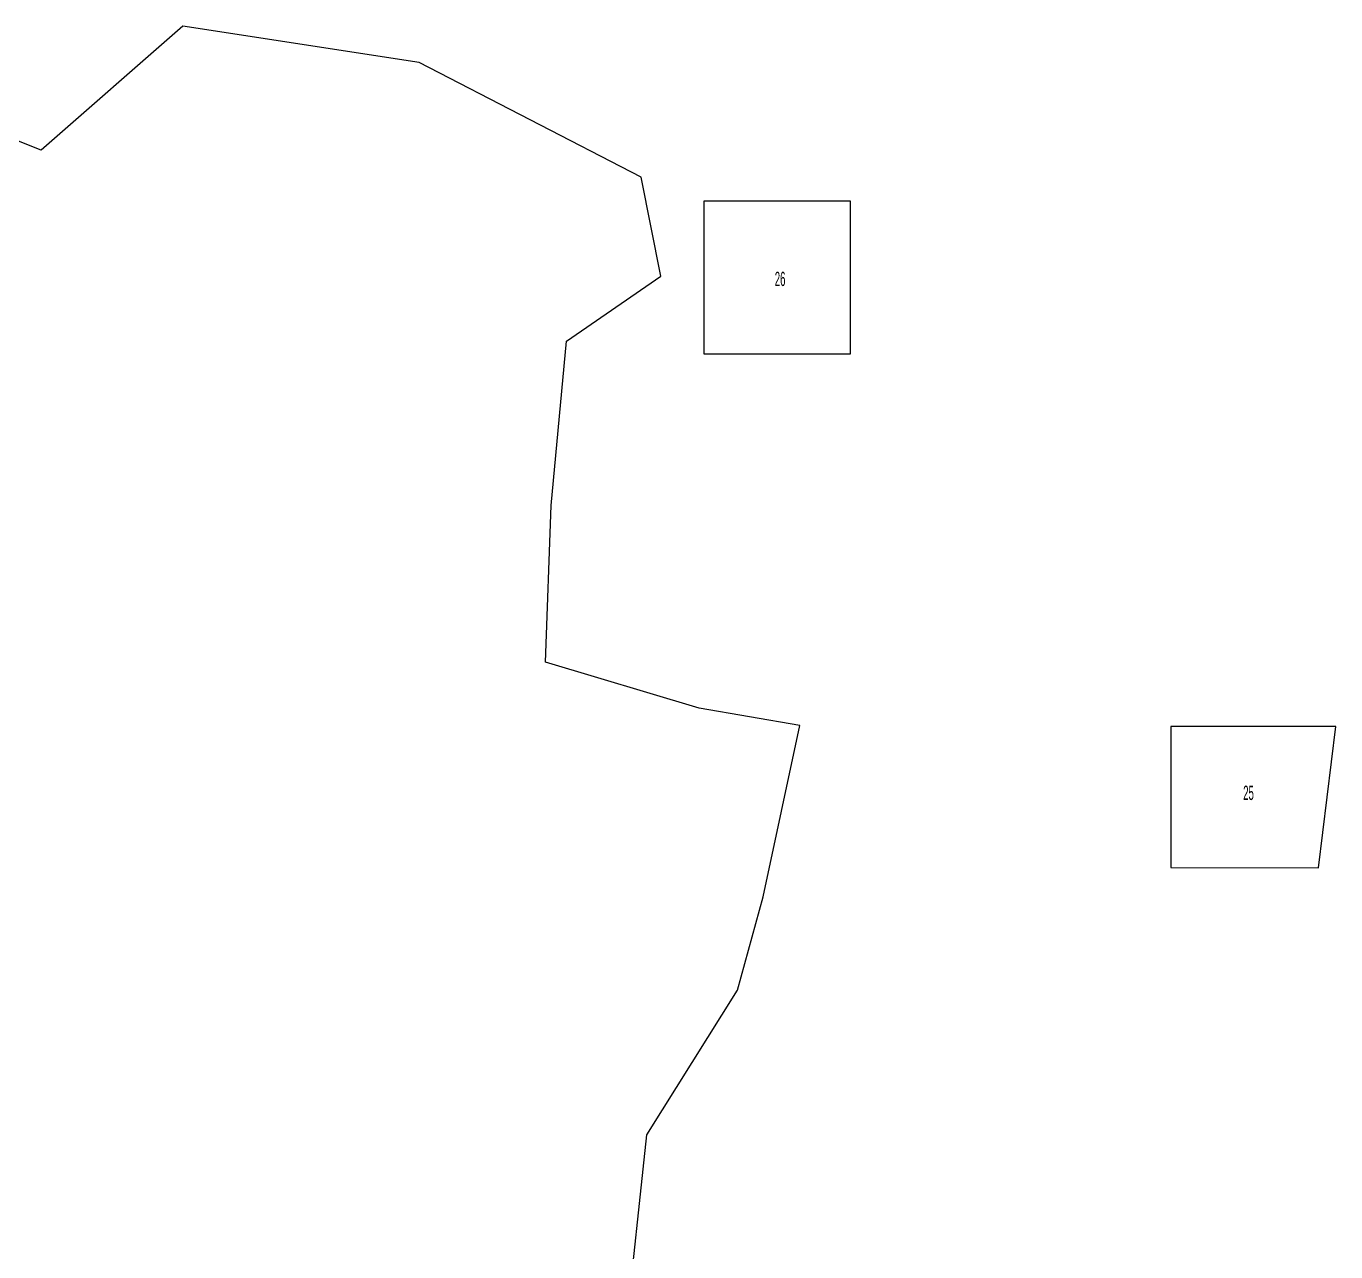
# Model space of a CAD drawing. Extents: x -55316 to 65086, y -49558 to 22922.
# Drawn here: x -7865 to 7694, y -2483 to 12083 of the extents above; entities that cross this region are included whole.
import ezdxf
from ezdxf.enums import TextEntityAlignment as Align

# ---------------------------------------------------------------- set-up
doc = ezdxf.new("R2010")
doc.units = 0
doc.header["$MEASUREMENT"] = 0
doc.layers.add('ZONES', color=7, linetype='Continuous')

msp = doc.modelspace()

# ---------------------------------------------------------------- linework, layer by layer
at = {"layer": 'ZONES', "color": 1, "linetype": 'Continuous'}
for points in [[(-741, -3429), (-492, -1092), (586, 626), (889, 1737), (1328, 3773), (131, 3979), (-1697, 4526), (-1628, 6387), (-1444, 8338), (-324, 9111), (-559, 10289), (-3196, 11652), (-6003, 12083), (-7687, 10610), (-10339, 11662)], [(190, 8186), (190, 10009), (1925, 10009), (1925, 8186), (190, 8186)], [(7487, 2081), (7694, 3762), (5734, 3762), (5734, 2084), (7487, 2081)]]:
    msp.add_lwpolyline(points, dxfattribs=at)

# ---------------------------------------------------------------- texts
at = {"layer": 'ZONES', "width": 0.5}
for s, p in [('26', (1092, 9080)), ('25', (6657, 2972))]:
    msp.add_text(s, height=170.5, dxfattribs=at).set_placement(p, align=Align.MIDDLE_CENTER)

doc.saveas('drawing.dxf')
